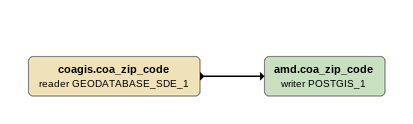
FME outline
coagis.coa_zip_code (reader GEODATABASE_SDE_1)
    -> amd.coa_zip_code (writer POSTGIS_1)
amd.coa_zip_code (writer POSTGIS_1)
